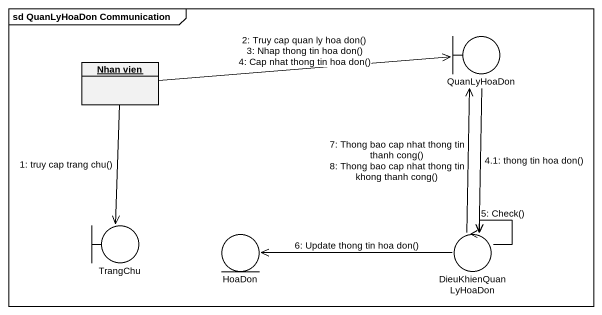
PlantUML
@startuml
mainframe sd QuanLyHoaDon Communication
allowmixing
hide circle
hide empty members
boundary QuanLyHoaDon
object "Nhan vien" as Nhan_vien
boundary TrangChu
entity HoaDon
control DieuKhienQuanLyHoaDon
Nhan_vien --> TrangChu : 1: truy cap trang chu()
Nhan_vien -right-> QuanLyHoaDon : 2: Truy cap quan ly hoa don()\n3: Nhap thong tin hoa don()\n4: Cap nhat thong tin hoa don()
QuanLyHoaDon --> DieuKhienQuanLyHoaDon : 4.1: thong tin hoa don()
DieuKhienQuanLyHoaDon --> DieuKhienQuanLyHoaDon : 5: Check()
DieuKhienQuanLyHoaDon -left-> HoaDon : 6: Update thong tin hoa don()
DieuKhienQuanLyHoaDon -up-> QuanLyHoaDon : 7: Thong bao cap nhat thong tin thanh cong()\n8: Thong bao cap nhat thong tin khong thanh cong()
@enduml
